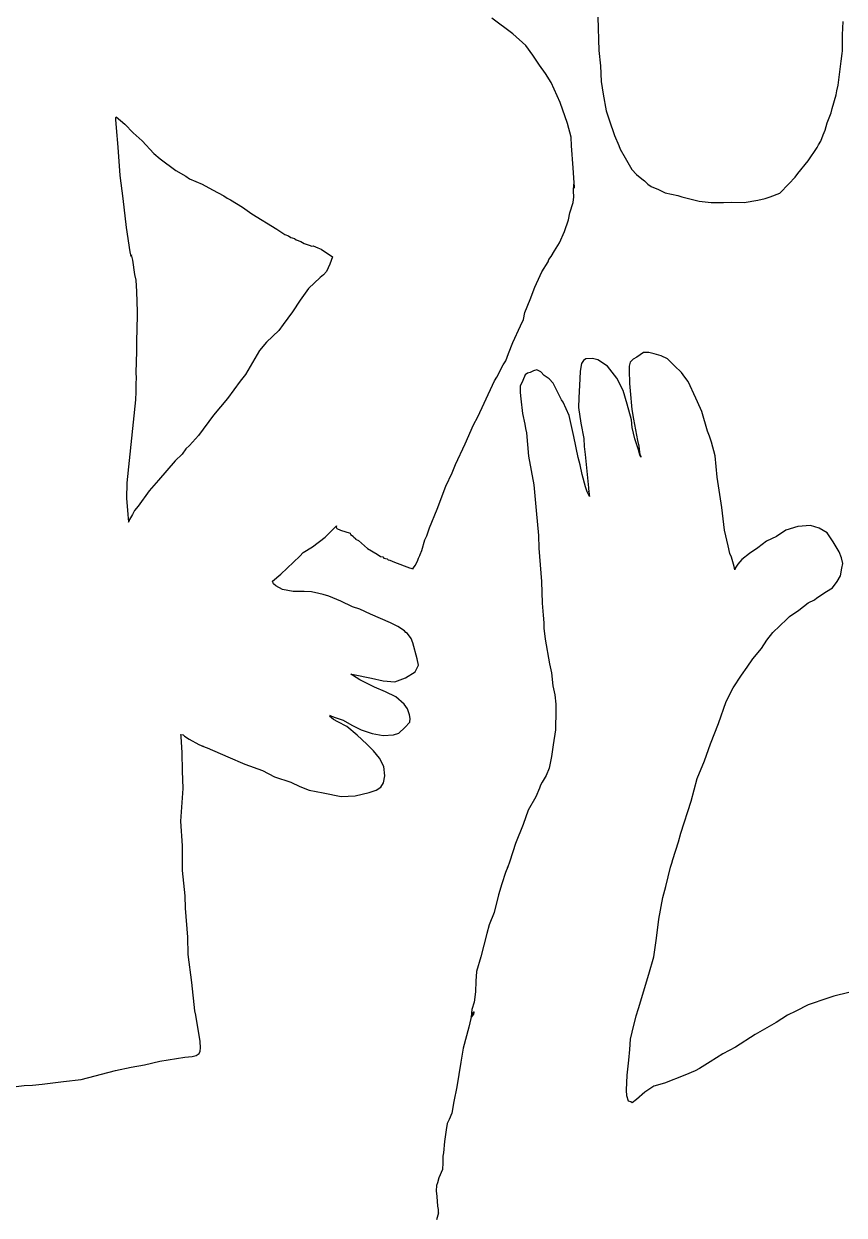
# Model space of a CAD drawing. Extents: x -2300 to 2026, y -6513 to 1502.
# Drawn here: x -2031.4 to -1922.6, y -2796.1 to -2638.1 of the extents above; entities that cross this region are included whole.
import ezdxf

# ---------------------------------------------------------------- set-up
doc = ezdxf.new("R2010")
doc.units = 0

msp = doc.modelspace()

# ---------------------------------------------------------------- linework, layer by layer
at = {"layer": 'Layer 1'}
for p, q in [((-1966.544662, -2639.472797), (-1969.316212, -2637.401647)), ((-1955.268969, -2637.275639), (-1955.127788, -2641.670669)), ((-1922.833055, -2639.600572), (-1922.730185, -2637.842472)), ((-1964.833132, -2641.026217), (-1966.544662, -2639.472797)), ((-1922.818239, -2641.728662), (-1922.833055, -2639.600572)), ((-1963.884865, -2642.296555), (-1964.833132, -2641.026217)), ((-1963.019152, -2643.622297), (-1963.884865, -2642.296555)), ((-1955.127788, -2641.670669), (-1954.92226, -2643.694829)), ((-1923.011066, -2643.082051), (-1922.895285, -2642.063941)), ((-1922.895285, -2642.063941), (-1922.818239, -2641.728662)), ((-1962.194237, -2644.738706), (-1963.019152, -2643.622297)), ((-1954.92226, -2643.694829), (-1954.832302, -2645.811489)), ((-1923.39651, -2646.285831), (-1923.011066, -2643.082051)), ((-1961.448382, -2645.903847), (-1962.194237, -2644.738706)), ((-1960.262343, -2648.587349), (-1961.448382, -2645.903847)), ((-1954.832302, -2645.811489), (-1954.562005, -2647.477089)), ((-1954.562005, -2647.477089), (-1954.189473, -2649.698099)), ((-1923.692207, -2647.558155), (-1923.602249, -2647.03788)), ((-1923.602249, -2647.03788), (-1923.39651, -2646.285831)), ((-1959.305692, -2651.360387), (-1960.262343, -2648.587349)), ((-1924.18052, -2649.350755), (-1923.692207, -2647.558155)), ((-2019.186531, -2650.600895), (-2019.132635, -2650.493289)), ((-2019.16375, -2650.811211), (-2019.186531, -2650.600895)), ((-2019.132635, -2650.493289), (-2019.128, -2650.48723)), ((-2019.128, -2650.48723), (-2019.13, -2650.49)), ((-2019.13, -2650.49), (-2017.974861, -2651.453292)), ((-1954.189473, -2649.698099), (-1953.791118, -2650.877929)), ((-1924.861662, -2651.259351), (-1924.322125, -2649.941091)), ((-1924.322125, -2649.941091), (-1924.18052, -2649.350755)), ((-2019.105754, -2651.925421), (-2019.16375, -2650.811211)), ((-2018.871016, -2654.502031), (-2019.105754, -2651.925421)), ((-2017.974861, -2651.453292), (-2016.8675, -2652.59692)), ((-1958.824787, -2653.177117), (-1959.305692, -2651.360387)), ((-1953.791118, -2650.877929), (-1953.071665, -2652.948019)), ((-1925.401622, -2652.867377), (-1925.144659, -2652.231321)), ((-1925.144659, -2652.231321), (-1924.861662, -2651.259351)), ((-2016.8675, -2652.59692), (-2015.69572, -2653.6779)), ((-2015.69572, -2653.6779), (-2014.13722, -2655.31768)), ((-1958.764673, -2654.307837), (-1958.824787, -2653.177117)), ((-1953.071665, -2652.948019), (-1952.505882, -2654.254849)), ((-1926.005717, -2654.174414), (-1925.697108, -2653.699859)), ((-1925.697108, -2653.699859), (-1925.401622, -2652.867377)), ((-2018.62887, -2658.232221), (-2018.871016, -2654.502031)), ((-2014.13722, -2655.31768), (-2013.285899, -2656.061898)), ((-1958.556605, -2657.234117), (-1958.764673, -2654.307837)), ((-1952.505882, -2654.254849), (-1952.325966, -2654.752687)), ((-1952.325966, -2654.752687), (-1951.657736, -2655.932297)), ((-1927.396684, -2656.322241), (-1926.17251, -2654.532976)), ((-1926.17251, -2654.532976), (-1926.005717, -2654.174414)), ((-2013.285899, -2656.061898), (-2011.228509, -2657.601978)), ((-1951.657736, -2655.932297), (-1950.771067, -2657.470687)), ((-1928.76881, -2658.002606), (-1927.396684, -2656.322241)), ((-2018.196436, -2661.309841), (-2018.62887, -2658.232221)), ((-2011.228509, -2657.601978), (-2009.899669, -2658.347889)), ((-2009.899669, -2658.347889), (-2009.397386, -2658.67703)), ((-1958.418387, -2659.228647), (-1958.556605, -2657.234117)), ((-1950.771067, -2657.470687), (-1950.155596, -2658.131985)), ((-1950.155596, -2658.131985), (-1949.447097, -2658.696447)), ((-1929.951176, -2659.355999), (-1929.116154, -2658.46552)), ((-1929.116154, -2658.46552), (-1928.76881, -2658.002606)), ((-2009.397386, -2658.67703), (-2007.724166, -2659.394154)), ((-2007.724166, -2659.394154), (-2006.357646, -2660.151283)), ((-2006.357646, -2660.151283), (-2004.856506, -2660.957095)), ((-1958.493106, -2660.311527), (-1958.454314, -2659.405896)), ((-1958.454314, -2659.405896), (-1958.428362, -2659.646022)), ((-1958.428362, -2659.646022), (-1958.416102, -2659.94818)), ((-1958.416102, -2659.94818), (-1958.418387, -2659.228647)), ((-1949.447097, -2658.696447), (-1949.074565, -2658.951293)), ((-1949.074565, -2658.951293), (-1948.629696, -2659.391982)), ((-1948.629696, -2659.391982), (-1948.187684, -2659.714561)), ((-1948.187684, -2659.714561), (-1947.211057, -2660.119266)), ((-1947.211057, -2660.119266), (-1946.363123, -2660.547043)), ((-1931.120626, -2660.593609), (-1929.951176, -2659.355999)), ((-2017.756594, -2665.146291), (-2018.196436, -2661.309841)), ((-2004.856506, -2660.957095), (-2004.428094, -2661.279886)), ((-2004.428094, -2661.279886), (-2003.960524, -2661.48118)), ((-2003.960524, -2661.48118), (-2002.384244, -2662.44172)), ((-1958.54327, -2661.853087), (-1958.474452, -2661.082146)), ((-1958.474452, -2661.082146), (-1958.493106, -2660.311527)), ((-1946.363123, -2660.547043), (-1944.679533, -2660.905605)), ((-1944.679533, -2660.905605), (-1944.152273, -2661.090601)), ((-1944.152273, -2661.090601), (-1941.851673, -2661.657654)), ((-1941.851673, -2661.657654), (-1940.242693, -2661.822674)), ((-1935.850093, -2661.83122), (-1934.050723, -2661.519013)), ((-1934.050723, -2661.519013), (-1933.073884, -2661.322164)), ((-1933.073884, -2661.322164), (-1932.443966, -2661.102666)), ((-1932.443966, -2661.102666), (-1931.120626, -2660.593609)), ((-2002.384244, -2662.44172), (-2001.161454, -2663.351037)), ((-1959.173611, -2664.132521), (-1959.002797, -2663.218547)), ((-1959.002797, -2663.218547), (-1958.54327, -2661.853087)), ((-1940.242693, -2661.822674), (-1938.626093, -2661.854503)), ((-1938.626093, -2661.854503), (-1937.495373, -2661.773435)), ((-1937.495373, -2661.773435), (-1935.850093, -2661.83122)), ((-2001.161454, -2663.351037), (-1997.828354, -2665.380277)), ((-1959.680234, -2665.686944), (-1959.173611, -2664.132521)), ((-2017.266376, -2668.397061), (-2017.756594, -2665.146291)), ((-1997.828354, -2665.380277), (-1996.778704, -2666.098036)), ((-1996.778704, -2666.098036), (-1996.279596, -2666.262289)), ((-1996.279596, -2666.262289), (-1995.994482, -2666.471627)), ((-1995.994482, -2666.471627), (-1995.788108, -2666.510362)), ((-1960.343701, -2667.177551), (-1959.680234, -2665.686944)), ((-1995.788108, -2666.510362), (-1995.482462, -2666.601378)), ((-1995.482462, -2666.601378), (-1995.276088, -2666.771346)), ((-1995.276088, -2666.771346), (-1994.674533, -2667.0209)), ((-1994.674533, -2667.0209), (-1994.216699, -2667.289504)), ((-1994.216699, -2667.289504), (-1993.430995, -2667.547313)), ((-1993.430995, -2667.547313), (-1993.21999, -2667.602373)), ((-1993.21999, -2667.602373), (-1993.00343, -2667.589647)), ((-1993.00343, -2667.589647), (-1992.399124, -2667.855499)), ((-1992.399124, -2667.855499), (-1991.936422, -2668.023985)), ((-1991.936422, -2668.023985), (-1990.444812, -2669.029825)), ((-1961.009602, -2668.223821), (-1960.343701, -2667.177551)), ((-2017.141777, -2668.99975), (-2017.266376, -2668.397061)), ((-2017.127847, -2668.777971), (-2017.145885, -2668.870267)), ((-2017.145885, -2668.870267), (-2017.141777, -2668.99975)), ((-2016.936812, -2669.492221), (-2017.127847, -2668.777971)), ((-2016.649158, -2671.368001), (-2016.936812, -2669.492221)), ((-1990.444812, -2669.029825), (-1990.801284, -2670.016454)), ((-1961.874893, -2669.709293), (-1961.75382, -2669.379306)), ((-1961.75382, -2669.379306), (-1961.455159, -2669.009102)), ((-1961.455159, -2669.009102), (-1961.009602, -2668.223821)), ((-1991.23094, -2670.966565), (-1991.637471, -2671.407227)), ((-1990.801284, -2670.016454), (-1991.23094, -2670.966565)), ((-1962.898509, -2671.512478), (-1962.709915, -2671.008713)), ((-1962.709915, -2671.008713), (-1961.874893, -2669.709293)), ((-2016.490197, -2672.138677), (-2016.649158, -2671.368001)), ((-2016.398757, -2673.644677), (-2016.490197, -2672.138677)), ((-1992.110201, -2671.793756), (-1993.656631, -2673.254676)), ((-1991.637471, -2671.407227), (-1992.110201, -2671.793756)), ((-1963.646537, -2673.048538), (-1962.898509, -2671.512478)), ((-2016.290966, -2676.329945), (-2016.398757, -2673.644677)), ((-1993.656631, -2673.254676), (-1994.761951, -2674.767508)), ((-1964.230523, -2674.711178), (-1963.646537, -2673.048538)), ((-1994.761951, -2674.767508), (-1995.773921, -2676.344156)), ((-1964.936852, -2676.422918), (-1964.230523, -2674.711178)), ((-2016.340337, -2679.016967), (-2016.290966, -2676.329945)), ((-1995.773921, -2676.344156), (-1996.999891, -2678.009756)), ((-1965.546873, -2678.17149), (-1965.141533, -2677.358058)), ((-1965.141533, -2677.358058), (-1964.936852, -2676.422918)), ((-2016.42077, -2679.786796), (-2016.340337, -2679.016967)), ((-1997.552339, -2678.809853), (-1999.196349, -2680.366652)), ((-1996.999891, -2678.009756), (-1997.552339, -2678.809853)), ((-1966.529638, -2680.41557), (-1965.546873, -2678.17149)), ((-2016.398122, -2681.599296), (-2016.42077, -2679.786796)), ((-1999.196349, -2680.366652), (-2000.113286, -2681.462872)), ((-1967.126113, -2681.84834), (-1966.529638, -2680.41557)), ((-2016.465432, -2684.380796), (-2016.398122, -2681.599296)), ((-2000.113286, -2681.462872), (-2001.070335, -2683.041212)), ((-1967.471129, -2682.835127), (-1967.126113, -2681.84834)), ((-1949.197651, -2681.741167), (-1950.123266, -2682.333832)), ((-1948.5, -2681.72), (-1949.197651, -2681.741167)), ((-1948.499397, -2681.727107), (-1948.5, -2681.72)), ((-1947.802381, -2681.895593), (-1948.499397, -2681.727107)), ((-1946.888991, -2682.157291), (-1947.802381, -2681.895593)), ((-1946.034971, -2682.569961), (-1946.888991, -2682.157291)), ((-2001.070335, -2683.041212), (-2001.998806, -2684.636382)), ((-1968.66556, -2685.008934), (-1967.820378, -2683.377204)), ((-1967.820378, -2683.377204), (-1967.471129, -2682.835127)), ((-1957.435478, -2683.179853), (-1957.614071, -2684.193838)), ((-1957.181158, -2682.781729), (-1957.435478, -2683.179853)), ((-1956.85046, -2682.570096), (-1957.181158, -2682.781729)), ((-1955.993188, -2682.52771), (-1956.85046, -2682.570096)), ((-1955.274794, -2682.67503), (-1955.993188, -2682.52771)), ((-1953.991254, -2683.531642), (-1955.274794, -2682.67503)), ((-1953.689418, -2683.930209), (-1953.991254, -2683.531642)), ((-1951.108942, -2683.515008), (-1951.109206, -2684.064627)), ((-1950.99406, -2682.993807), (-1951.108942, -2683.515008)), ((-1950.594699, -2682.608574), (-1950.99406, -2682.993807)), ((-1950.123266, -2682.333832), (-1950.594699, -2682.608574)), ((-1945.084802, -2683.47949), (-1946.034971, -2682.569961)), ((-1944.174215, -2684.394734), (-1945.084802, -2683.47949)), ((-2016.509035, -2685.838751), (-2016.422675, -2685.117605)), ((-2016.422675, -2685.117605), (-2016.465432, -2684.380796)), ((-2001.998806, -2684.636382), (-2002.70323, -2685.539349)), ((-1968.968825, -2685.492881), (-1968.66556, -2685.008934)), ((-1965.230926, -2685.448926), (-1965.564723, -2686.169225)), ((-1964.88972, -2684.683118), (-1965.230926, -2685.448926)), ((-1964.590266, -2684.46235), (-1964.88972, -2684.683118)), ((-1964.230804, -2684.376202), (-1964.590266, -2684.46235)), ((-1963.807604, -2684.171415), (-1964.230804, -2684.376202)), ((-1963.381388, -2684.017428), (-1963.807604, -2684.171415)), ((-1962.834309, -2684.307436), (-1963.381388, -2684.017428)), ((-1962.380418, -2684.770959), (-1962.834309, -2684.307436)), ((-1961.730097, -2685.219608), (-1962.380418, -2684.770959)), ((-1961.186618, -2685.789069), (-1961.730097, -2685.219608)), ((-1957.637407, -2685.220523), (-1957.782822, -2687.726863)), ((-1957.614071, -2684.193838), (-1957.637407, -2685.220523)), ((-1952.754701, -2685.106229), (-1953.689418, -2683.930209)), ((-1951.933064, -2686.76646), (-1952.754701, -2685.106229)), ((-1951.109206, -2684.064627), (-1951.088039, -2685.847277)), ((-1943.74538, -2684.977027), (-1944.174215, -2684.394734)), ((-1943.288393, -2685.5517), (-1943.74538, -2684.977027)), ((-2016.533376, -2687.987371), (-2016.491678, -2686.939491)), ((-2016.491678, -2686.939491), (-2016.509035, -2685.838751)), ((-2002.70323, -2685.539349), (-2004.37772, -2687.826609)), ((-1971.173802, -2690.245554), (-1969.242562, -2686.043344)), ((-1969.242562, -2686.043344), (-1968.968825, -2685.492881)), ((-1965.564723, -2686.169225), (-1965.585969, -2687.008402)), ((-1965.585969, -2687.008402), (-1965.462912, -2687.847735)), ((-1960.077068, -2688.011559), (-1961.186618, -2685.789069)), ((-1951.381621, -2688.552579), (-1951.933064, -2686.76646)), ((-1951.088039, -2685.847277), (-1950.979454, -2686.812686)), ((-1950.979454, -2686.812686), (-1950.777948, -2689.267376)), ((-1942.297373, -2687.77906), (-1943.288393, -2685.5517)), ((-2017.679126, -2699.016671), (-2016.533376, -2687.987371)), ((-2004.37772, -2687.826609), (-2006.24737, -2690.02413)), ((-1965.462912, -2687.847735), (-1965.275799, -2689.808825)), ((-1959.866249, -2688.325248), (-1960.077068, -2688.011559)), ((-1959.059167, -2690.067258), (-1959.866249, -2688.325248)), ((-1957.782822, -2687.726863), (-1957.855635, -2689.026493)), ((-1950.800174, -2690.656959), (-1951.381621, -2688.552579)), ((-1942.045702, -2688.251922), (-1942.297373, -2687.77906)), ((-1941.497275, -2689.566372), (-1942.045702, -2688.251922)), ((-2006.24737, -2690.02413), (-2008.23386, -2692.71589)), ((-1965.275799, -2689.808825), (-1964.947717, -2691.206245)), ((-1958.469042, -2692.863998), (-1959.059167, -2690.067258)), ((-1957.855635, -2689.026493), (-1957.516202, -2691.083409)), ((-1950.777948, -2689.267376), (-1950.548502, -2690.544146)), ((-1940.729986, -2692.145102), (-1941.497275, -2689.566372)), ((-1972.874753, -2693.839644), (-1971.780013, -2691.333514)), ((-1971.780013, -2691.333514), (-1971.173802, -2690.245554)), ((-1964.947717, -2691.206245), (-1964.857759, -2691.794253)), ((-1957.516202, -2691.083409), (-1957.132161, -2693.131753)), ((-1950.712967, -2691.677399), (-1950.800174, -2690.656959)), ((-1950.346732, -2693.171395), (-1950.712967, -2691.677399)), ((-1950.548502, -2690.544146), (-1950.016374, -2693.378776)), ((-2008.23386, -2692.71589), (-2009.41136, -2694.06166)), ((-1964.857759, -2691.794253), (-1964.716578, -2692.389669)), ((-1964.716578, -2692.389669), (-1964.479935, -2695.447189)), ((-1957.866429, -2695.662858), (-1958.469042, -2692.863998)), ((-1957.132161, -2693.131753), (-1957.073741, -2694.170823)), ((-1949.88874, -2694.639669), (-1950.346732, -2693.171395)), ((-1940.445719, -2692.82201), (-1940.729986, -2692.145102)), ((-1940.218813, -2693.618509), (-1940.445719, -2692.82201)), ((-2009.919782, -2694.509334), (-2010.397089, -2695.184125)), ((-2009.41136, -2694.06166), (-2009.919782, -2694.509334)), ((-1974.159993, -2696.570134), (-1972.874753, -2693.839644)), ((-1957.073741, -2694.170823), (-1956.959018, -2695.265983)), ((-1950.016374, -2693.378776), (-1949.84937, -2694.142467)), ((-1949.700569, -2695.348115), (-1949.88874, -2694.639669)), ((-1949.84937, -2694.142467), (-1949.689774, -2695.279747)), ((-1939.7305, -2695.403909), (-1940.218813, -2693.618509)), ((-2011.324821, -2696.067406), (-2013.524881, -2698.671537)), ((-2010.397089, -2695.184125), (-2011.324821, -2696.067406)), ((-1964.479935, -2695.447189), (-1963.780379, -2699.291469)), ((-1957.601423, -2696.629113), (-1957.866429, -2695.662858)), ((-1956.959018, -2695.265983), (-1956.530606, -2699.676463)), ((-1949.636011, -2695.522316), (-1949.700569, -2695.348115)), ((-1949.689774, -2695.279747), (-1949.585106, -2695.499535)), ((-1949.560473, -2695.580289), (-1949.636011, -2695.522316)), ((-1949.585106, -2695.499535), (-1949.560473, -2695.580289)), ((-1939.438613, -2698.271349), (-1939.7305, -2695.403909)), ((-1975.40734, -2699.443504), (-1974.595178, -2697.700854)), ((-1974.595178, -2697.700854), (-1974.159993, -2696.570134)), ((-1957.370284, -2697.894243), (-1957.601423, -2696.629113)), ((-1956.887686, -2699.550313), (-1957.370284, -2697.894243)), ((-2017.70524, -2701.081981), (-2017.679126, -2699.016671)), ((-2013.524881, -2698.671537), (-2014.766941, -2700.075517)), ((-1976.55626, -2702.501864), (-1975.40734, -2699.443504)), ((-1963.780379, -2699.291469), (-1963.439173, -2702.681509)), ((-1956.676391, -2700.212719), (-1956.887686, -2699.550313)), ((-1938.843832, -2702.286019), (-1939.438613, -2698.271349)), ((-2017.548951, -2703.141411), (-2017.70524, -2701.081981)), ((-2014.766941, -2700.075517), (-2016.237811, -2702.104547)), ((-1956.393658, -2700.798293), (-1956.676391, -2700.212719)), ((-1956.530606, -2699.676463), (-1956.451919, -2700.243334)), ((-1956.45737, -2700.190626), (-1956.474885, -2700.09827)), ((-1956.474885, -2700.09827), (-1956.432393, -2700.546199)), ((-1956.451919, -2700.243334), (-1956.45737, -2700.190626)), ((-1956.432393, -2700.546199), (-1956.393658, -2700.798293)), ((-2016.69247, -2702.677315), (-2016.952184, -2703.206903)), ((-2016.237811, -2702.104547), (-2016.69247, -2702.677315)), ((-1977.58369, -2704.966084), (-1976.55626, -2702.501864)), ((-1963.439173, -2702.681509), (-1963.134797, -2705.971649)), ((-1938.467067, -2705.283419), (-1938.843832, -2702.286019)), ((-2017.500268, -2703.778314), (-2017.548951, -2703.141411)), ((-2017.467883, -2704.147883), (-2017.500268, -2703.778314)), ((-2017.499422, -2704.203128), (-2017.470212, -2704.148095)), ((-2017.47, -2704.15), (-2017.499422, -2704.203128)), ((-2017.470212, -2704.148095), (-2017.47, -2704.15)), ((-2017.47, -2704.15), (-2017.467883, -2704.147883)), ((-2017.462117, -2704.152117), (-2017.47, -2704.15)), ((-2017.355831, -2703.888044), (-2017.465897, -2704.14416)), ((-2017.465897, -2704.14416), (-2017.46, -2704.15)), ((-2017.46, -2704.15), (-2017.462117, -2704.152117)), ((-2016.952184, -2703.206903), (-2017.355831, -2703.888044)), ((-1991.40659, -2706.223247), (-1989.923602, -2704.703191)), ((-1989.923602, -2704.703191), (-1989.971208, -2704.897242)), ((-1989.971208, -2704.897242), (-1989.872889, -2705.049817)), ((-1989.872889, -2705.049817), (-1989.374701, -2705.271488)), ((-1989.374701, -2705.271488), (-1988.125712, -2705.667541)), ((-1988.125712, -2705.667541), (-1988.047819, -2705.83899)), ((-1988.047819, -2705.83899), (-1987.704285, -2706.073516)), ((-1977.933574, -2706.052564), (-1977.58369, -2704.966084)), ((-1963.134797, -2705.971649), (-1963.085691, -2707.653759)), ((-1937.970922, -2707.351399), (-1938.467067, -2705.283419)), ((-1930.360046, -2705.264155), (-1931.596596, -2706.100871)), ((-1928.7572, -2704.78116), (-1930.360046, -2705.264155)), ((-1927.077526, -2704.653922), (-1928.7572, -2704.78116)), ((-1925.90696, -2705.027141), (-1927.077526, -2704.653922)), ((-1924.866886, -2705.655312), (-1925.90696, -2705.027141)), ((-1924.071657, -2706.809742), (-1924.866886, -2705.655312)), ((-1994.324562, -2708.262992), (-1993.088012, -2707.503111)), ((-1993.088012, -2707.503111), (-1991.40659, -2706.223247)), ((-1987.704285, -2706.073516), (-1987.654597, -2706.150404)), ((-1987.654597, -2706.150404), (-1987.629356, -2706.228244)), ((-1987.629356, -2706.228244), (-1987.40499, -2706.396307)), ((-1987.40499, -2706.396307), (-1987.413456, -2706.463193)), ((-1987.413456, -2706.463193), (-1987.023144, -2706.641839)), ((-1987.023144, -2706.641839), (-1985.795274, -2707.731919)), ((-1978.613234, -2707.959037), (-1978.19477, -2706.566277)), ((-1978.19477, -2706.566277), (-1977.933574, -2706.052564)), ((-1937.752906, -2708.368879), (-1937.970922, -2707.351399)), ((-1932.909776, -2706.761692), (-1934.073516, -2707.633544)), ((-1931.596596, -2706.100871), (-1932.909776, -2706.761692)), ((-1923.265637, -2708.17324), (-1924.071657, -2706.809742)), ((-1997.318362, -2711.105667), (-1994.776892, -2708.719767)), ((-1994.776892, -2708.719767), (-1994.324562, -2708.262992)), ((-1985.795274, -2707.731919), (-1984.525064, -2708.453488)), ((-1984.525064, -2708.453488), (-1984.099404, -2708.759345)), ((-1984.099404, -2708.759345), (-1983.759892, -2708.829619)), ((-1983.759892, -2708.829619), (-1983.647709, -2708.979479)), ((-1983.647709, -2708.979479), (-1983.191992, -2709.099917)), ((-1983.191992, -2709.099917), (-1983.064357, -2709.231362)), ((-1979.118058, -2709.26417), (-1979.064295, -2708.976516)), ((-1979.064295, -2708.976516), (-1978.869139, -2708.653725)), ((-1978.869139, -2708.653725), (-1978.852205, -2708.502384)), ((-1978.852205, -2708.502384), (-1978.613234, -2707.959037)), ((-1963.085691, -2707.653759), (-1962.72607, -2712.088159)), ((-1937.530657, -2708.860367), (-1937.752906, -2708.368879)), ((-1937.21591, -2710.091837), (-1937.530657, -2708.860367)), ((-1935.165077, -2708.358262), (-1936.188696, -2709.175534)), ((-1934.073516, -2707.633544), (-1935.165077, -2708.358262)), ((-1922.942893, -2708.954645), (-1923.265637, -2708.17324)), ((-1922.790447, -2709.679932), (-1922.942893, -2708.954645)), ((-1983.064357, -2709.231362), (-1982.859253, -2709.253375)), ((-1982.859253, -2709.253375), (-1982.21727, -2709.530446)), ((-1982.21727, -2709.530446), (-1980.22761, -2710.287575)), ((-1980.22761, -2710.287575), (-1979.750727, -2710.421983)), ((-1979.750727, -2710.421983), (-1979.746494, -2710.321653)), ((-1979.746494, -2710.321653), (-1979.433652, -2709.916948)), ((-1979.433652, -2709.916948), (-1979.118058, -2709.26417)), ((-1937.100764, -2710.519614), (-1937.21591, -2710.091837)), ((-1937.068591, -2710.314086), (-1937.100764, -2710.519614)), ((-1936.727174, -2709.793599), (-1937.068591, -2710.314086)), ((-1936.188696, -2709.175534), (-1936.727174, -2709.793599)), ((-1923.080006, -2711.343842), (-1922.903265, -2710.306252)), ((-1922.903265, -2710.306252), (-1922.790447, -2709.679932)), ((-1998.420932, -2712.045887), (-1997.318362, -2711.105667)), ((-1998.263083, -2712.399395), (-1998.420932, -2712.045887)), ((-1962.72607, -2712.088159), (-1962.652622, -2714.944799)), ((-1924.144898, -2712.909747), (-1923.53149, -2712.06901)), ((-1923.53149, -2712.06901), (-1923.080006, -2711.343842)), ((-1997.97347, -2712.646383), (-1998.263083, -2712.399395)), ((-1997.100983, -2713.1402), (-1997.97347, -2712.646383)), ((-1995.675837, -2713.422774), (-1997.100983, -2713.1402)), ((-1994.222113, -2713.414519), (-1995.675837, -2713.422774)), ((-1993.223051, -2713.470822), (-1994.222113, -2713.414519)), ((-1992.258913, -2713.69667), (-1993.223051, -2713.470822)), ((-1991.679451, -2713.796973), (-1992.258913, -2713.69667)), ((-1990.932823, -2714.013957), (-1991.679451, -2713.796973)), ((-1926.252244, -2714.242396), (-1924.965104, -2713.413512)), ((-1924.965104, -2713.413512), (-1924.144898, -2712.909747)), ((-1989.338738, -2714.691553), (-1990.932823, -2714.013957)), ((-1987.787043, -2715.458367), (-1989.338738, -2714.691553)), ((-1986.848093, -2715.761684), (-1987.787043, -2715.458367)), ((-1962.652622, -2714.944799), (-1962.503397, -2716.571449)), ((-1928.642372, -2715.882172), (-1927.400532, -2714.929252)), ((-1927.400532, -2714.929252), (-1926.56551, -2714.497665)), ((-1926.56551, -2714.497665), (-1926.252244, -2714.242396)), ((-1985.422103, -2716.412345), (-1986.848093, -2715.761684)), ((-1982.752783, -2717.589415), (-1985.422103, -2716.412345)), ((-1962.503397, -2716.571449), (-1962.439685, -2717.576649)), ((-1930.209758, -2717.088245), (-1929.866012, -2716.720793)), ((-1929.866012, -2716.720793), (-1928.642372, -2715.882172)), ((-1981.7787, -2718.052227), (-1982.752783, -2717.589415)), ((-1980.892243, -2718.611555), (-1981.7787, -2718.052227)), ((-1980.733705, -2718.838038), (-1980.892243, -2718.611555)), ((-1962.439685, -2717.576649), (-1962.429102, -2718.25779)), ((-1962.429102, -2718.25779), (-1962.254054, -2719.71342)), ((-1932.047868, -2718.861375), (-1930.209758, -2717.088245)), ((-1980.531776, -2718.975833), (-1980.733705, -2718.838038)), ((-1980.022296, -2719.633903), (-1980.531776, -2718.975833)), ((-1979.813382, -2720.233129), (-1980.022296, -2719.633903)), ((-1962.254054, -2719.71342), (-1961.688059, -2722.99742)), ((-1933.584778, -2720.950515), (-1932.842835, -2719.88499)), ((-1932.842835, -2719.88499), (-1932.047868, -2718.861375)), ((-1979.220717, -2722.332009), (-1979.813382, -2720.233129)), ((-1934.737088, -2722.327195), (-1933.584778, -2720.950515)), ((-1979.485934, -2724.051161), (-1979.036144, -2723.16555)), ((-1979.036144, -2723.16555), (-1979.220717, -2722.332009)), ((-1961.688059, -2722.99742), (-1961.404427, -2724.17788)), ((-1935.473897, -2723.464685), (-1934.737088, -2722.327195)), ((-1987.805249, -2724.503919), (-1988.045278, -2724.354271)), ((-1988.045278, -2724.354271), (-1987.91722, -2724.354271)), ((-1987.91722, -2724.354271), (-1987.652214, -2724.417771)), ((-1986.822907, -2725.13172), (-1987.805249, -2724.503919)), ((-1987.652214, -2724.417771), (-1985.273514, -2724.924711)), ((-1985.273514, -2724.924711), (-1983.752613, -2725.267795)), ((-1982.206474, -2725.371961), (-1980.767226, -2724.874836)), ((-1980.767226, -2724.874836), (-1979.485934, -2724.051161)), ((-1961.404427, -2724.17788), (-1961.248429, -2725.92285)), ((-1937.341528, -2726.199759), (-1936.238858, -2724.527675)), ((-1936.238858, -2724.527675), (-1935.473897, -2723.464685)), ((-1984.876637, -2726.108982), (-1986.822907, -2725.13172)), ((-1983.426852, -2726.709753), (-1984.876637, -2726.108982)), ((-1983.752613, -2725.267795), (-1982.206474, -2725.371961)), ((-1961.248429, -2725.92285), (-1960.992101, -2727.11051)), ((-1938.261958, -2727.980585), (-1937.341528, -2726.199759)), ((-1982.051978, -2727.388348), (-1983.426852, -2726.709753)), ((-1980.935589, -2728.341341), (-1982.051978, -2727.388348)), ((-1960.992101, -2727.11051), (-1960.832928, -2728.34135)), ((-1939.269068, -2730.925075), (-1938.261958, -2727.980585)), ((-1980.531693, -2728.982165), (-1980.935589, -2728.341341)), ((-1980.261257, -2729.765302), (-1980.531693, -2728.982165)), ((-1960.841394, -2729.147586), (-1960.899179, -2731.760816)), ((-1960.832928, -2728.34135), (-1960.841394, -2729.147586)), ((-1990.336217, -2730.381779), (-1990.840538, -2729.963417)), ((-1990.840538, -2729.963417), (-1990.539553, -2730.001676)), ((-1990.733433, -2729.904521), (-1990.790472, -2729.876502)), ((-1990.790472, -2729.876502), (-1990.078964, -2730.122166)), ((-1990.539553, -2730.001676), (-1990.733433, -2729.904521)), ((-1989.735082, -2730.701736), (-1990.336217, -2730.381779)), ((-1990.078964, -2730.122166), (-1989.021054, -2730.491947)), ((-1988.541208, -2731.335437), (-1989.735082, -2730.701736)), ((-1989.021054, -2730.491947), (-1987.871924, -2731.13012)), ((-1987.871924, -2731.13012), (-1986.636884, -2731.734658)), ((-1980.879534, -2731.448682), (-1980.203261, -2730.747221)), ((-1980.162568, -2730.258088), (-1980.261257, -2729.765302)), ((-1980.203261, -2730.747221), (-1980.162568, -2730.258088)), ((-1940.325918, -2733.604975), (-1939.269068, -2730.925075)), ((-2010.535424, -2732.645645), (-2010.572466, -2732.370056)), ((-2010.572466, -2732.370056), (-2010.235282, -2732.423396)), ((-2010.377309, -2734.786015), (-2010.535424, -2732.645645)), ((-2010.235282, -2732.423396), (-2010.085211, -2732.58532)), ((-2010.085211, -2732.58532), (-2009.463548, -2732.980712)), ((-1987.199908, -2732.469782), (-1988.541208, -2731.335437)), ((-1985.918458, -2733.674137), (-1987.199908, -2732.469782)), ((-1986.636884, -2731.734658), (-1985.204876, -2732.237715)), ((-1985.204876, -2732.237715), (-1983.733738, -2732.510825)), ((-1983.733738, -2732.510825), (-1982.381304, -2732.42552)), ((-1982.381304, -2732.42552), (-1981.677303, -2732.199461)), ((-1981.677303, -2732.199461), (-1980.879534, -2731.448682)), ((-1960.899179, -2731.760816), (-1961.192336, -2733.728676)), ((-2009.463548, -2732.980712), (-2008.191228, -2733.717733)), ((-2008.191228, -2733.717733), (-2007.570274, -2733.986073)), ((-2007.615256, -2733.962154), (-2007.673217, -2733.919424)), ((-2007.673217, -2733.919424), (-2007.091198, -2734.131328)), ((-2007.570274, -2733.986073), (-2007.615256, -2733.962154)), ((-2007.091198, -2734.131328), (-2004.342718, -2735.347988)), ((-1985.021647, -2734.538709), (-1985.918458, -2733.674137)), ((-1961.192336, -2733.728676), (-1961.405061, -2735.294582)), ((-1941.122205, -2735.868535), (-1940.325918, -2733.604975)), ((-2010.346618, -2737.207895), (-2010.377309, -2734.786015)), ((-2004.342718, -2735.347988), (-2002.088048, -2736.300697)), ((-1984.205285, -2735.512957), (-1985.021647, -2734.538709)), ((-1983.643001, -2736.609403), (-1984.205285, -2735.512957)), ((-1961.405061, -2735.294582), (-1961.718749, -2736.842076)), ((-1942.086979, -2738.211045), (-1941.122205, -2735.868535)), ((-2010.274863, -2739.525215), (-2010.346618, -2737.207895)), ((-2002.088048, -2736.300697), (-1999.718238, -2737.155616)), ((-1999.718238, -2737.155616), (-1998.140688, -2737.984077)), ((-1983.508428, -2737.840567), (-1983.643001, -2736.609403)), ((-1961.718749, -2736.842076), (-1962.122449, -2737.803991)), ((-1998.140688, -2737.984077), (-1995.990378, -2738.703106)), ((-1995.990378, -2738.703106), (-1994.766313, -2739.250738)), ((-1984.044974, -2739.367814), (-1983.690748, -2738.790056)), ((-1983.690748, -2738.790056), (-1983.508428, -2737.840567)), ((-1962.87635, -2739.084891), (-1963.005466, -2739.497851)), ((-1962.648386, -2738.710666), (-1962.87635, -2739.084891)), ((-1962.122449, -2737.803991), (-1962.648386, -2738.710666)), ((-1942.918403, -2741.195325), (-1942.086979, -2738.211045)), ((-2010.435941, -2742.022235), (-2010.274863, -2739.525215)), ((-1994.766313, -2739.250738), (-1993.535898, -2739.777096)), ((-1993.535898, -2739.777096), (-1991.694828, -2740.108353)), ((-1991.694828, -2740.108353), (-1989.302788, -2740.580157)), ((-1989.302788, -2740.580157), (-1987.434994, -2740.497263)), ((-1987.434994, -2740.497263), (-1985.611968, -2740.069407)), ((-1985.611968, -2740.069407), (-1984.656813, -2739.739159)), ((-1984.656813, -2739.739159), (-1984.044974, -2739.367814)), ((-1963.510924, -2740.647621), (-1964.504273, -2742.424131)), ((-1963.005466, -2739.497851), (-1963.510924, -2740.647621)), ((-2010.552992, -2743.886585), (-2010.435941, -2742.022235)), ((-1944.286823, -2745.452985), (-1942.918403, -2741.195325)), ((-2010.335188, -2747.157675), (-2010.552992, -2743.886585)), ((-1964.504273, -2742.424131), (-1965.151124, -2744.313041)), ((-1965.151124, -2744.313041), (-1966.193584, -2746.819171)), ((-1944.558179, -2746.604875), (-1944.286823, -2745.452985)), ((-1966.193584, -2746.819171), (-1966.940765, -2749.183901)), ((-1945.325468, -2748.931715), (-1944.558179, -2746.604875)), ((-2010.339421, -2750.409075), (-2010.335188, -2747.157675)), ((-1967.222674, -2749.925362), (-1967.512263, -2750.674881)), ((-1966.940765, -2749.183901), (-1967.232854, -2750.051288)), ((-1967.232854, -2750.051288), (-1967.228181, -2750.00797)), ((-1967.228181, -2750.00797), (-1967.222674, -2749.925362)), ((-1946.261878, -2752.507815), (-1945.653127, -2749.945595)), ((-1945.653127, -2749.945595), (-1945.440191, -2749.417065)), ((-1945.440191, -2749.417065), (-1945.325468, -2748.931715)), ((-2010.000544, -2753.763555), (-2010.339421, -2750.409075)), ((-1967.512263, -2750.674881), (-1967.98195, -2752.182151)), ((-1967.98195, -2752.182151), (-1968.43428, -2753.656621)), ((-1946.652613, -2754.003875), (-1946.261878, -2752.507815)), ((-2009.93006, -2755.388305), (-2010.000544, -2753.763555)), ((-1968.43428, -2753.656621), (-1969.003662, -2755.967591)), ((-1947.202945, -2756.856285), (-1946.652613, -2754.003875)), ((-2009.632034, -2759.259675), (-2009.93006, -2755.388305)), ((-1969.003662, -2755.967591), (-1969.667658, -2757.631501)), ((-1969.667658, -2757.631501), (-1969.986004, -2758.752481)), ((-1947.483244, -2759.36918), (-1947.202945, -2756.856285)), ((-2009.580175, -2761.563445), (-2009.632034, -2759.259675)), ((-1969.986004, -2758.752481), (-1970.767898, -2761.837941)), ((-1947.857205, -2761.870015), (-1947.483244, -2759.36918)), ((-2009.104985, -2765.245375), (-2009.580175, -2761.563445)), ((-1970.767898, -2761.837941), (-1971.361621, -2763.805381)), ((-1948.490298, -2764.170615), (-1947.857205, -2761.870015)), ((-1971.361621, -2763.805381), (-1971.445864, -2765.091461)), ((-1949.874598, -2768.695395), (-1948.490298, -2764.170615)), ((-2008.729701, -2769.007945), (-2009.104985, -2765.245375)), ((-1971.445864, -2765.091461), (-1971.498728, -2766.484328)), ((-1971.498728, -2766.484328), (-1971.684623, -2767.863861)), ((-1924.765499, -2767.344118), (-1927.386139, -2768.210044)), ((-1923.968788, -2767.071281), (-1924.765499, -2767.344118)), ((-1921.995218, -2766.595244), (-1923.968788, -2767.071281)), ((-2008.561427, -2769.579655), (-2008.729701, -2769.007945)), ((-1971.982755, -2768.851654), (-1972.075782, -2769.863261)), ((-1971.988999, -2769.488612), (-1971.687163, -2769.137881)), ((-1971.684623, -2767.863861), (-1971.982755, -2768.851654)), ((-1971.687163, -2769.137881), (-1971.730555, -2769.248371)), ((-1950.195484, -2769.663767), (-1949.874598, -2768.695395)), ((-1929.026759, -2769.053956), (-1930.135889, -2769.571268)), ((-1927.386139, -2768.210044), (-1929.026759, -2769.053956)), ((-2007.998819, -2773.101985), (-2008.561427, -2769.579655)), ((-1972.115151, -2770.042542), (-1972.382697, -2771.171782)), ((-1972.075782, -2769.870034), (-1972.115151, -2770.042542)), ((-1972.075782, -2769.863261), (-1972.094832, -2769.895434)), ((-1972.094832, -2769.895434), (-1972.075782, -2769.870034)), ((-1971.753415, -2769.457074), (-1972.075782, -2769.870034)), ((-1972.075782, -2769.870034), (-1971.988999, -2769.488612)), ((-1971.730555, -2769.248371), (-1971.753415, -2769.457074)), ((-1950.730787, -2771.839267), (-1950.195484, -2769.663767)), ((-1931.639989, -2770.541757), (-1934.403709, -2772.158247)), ((-1930.135889, -2769.571268), (-1931.639989, -2770.541757)), ((-1972.382697, -2771.171782), (-1973.11612, -2773.948412)), ((-1950.939066, -2772.755146), (-1950.730787, -2771.839267)), ((-1934.403709, -2772.158247), (-1937.007199, -2773.834637)), ((-2007.938045, -2773.93116), (-2007.998819, -2773.101985)), ((-1951.028601, -2774.157646), (-1950.939066, -2772.755146)), ((-1937.007199, -2773.834637), (-1938.678939, -2774.708394)), ((-2013.33809, -2775.680922), (-2010.03356, -2775.156202)), ((-2010.03356, -2775.156202), (-2009.047249, -2775.066297)), ((-2009.047249, -2775.066297), (-2008.536831, -2774.943022)), ((-2008.536831, -2774.943022), (-2008.1527, -2774.690325)), ((-2008.1527, -2774.690325), (-2007.987241, -2774.350023)), ((-2007.987241, -2774.350023), (-2007.938045, -2773.93116)), ((-1973.11612, -2773.948412), (-1973.458596, -2775.803032)), ((-1951.183117, -2775.561626), (-1951.028601, -2774.157646)), ((-1938.678939, -2774.708394), (-1940.355759, -2775.780694)), ((-2023.77746, -2778.101532), (-2019.23765, -2776.949012)), ((-2019.23765, -2776.949012), (-2017.13771, -2776.470012)), ((-2017.13771, -2776.470012), (-2015.36289, -2776.166695)), ((-2015.36289, -2776.166695), (-2013.33809, -2775.680922)), ((-1973.458596, -2775.803032), (-1973.946486, -2779.086602)), ((-1951.393804, -2777.541762), (-1951.183117, -2775.561626)), ((-1942.353036, -2776.990366), (-1943.715746, -2777.549588)), ((-1941.791909, -2776.644715), (-1942.353036, -2776.990366)), ((-1940.355759, -2775.780694), (-1941.791909, -2776.644715)), ((-2028.95227, -2778.761295), (-2026.106, -2778.380296)), ((-2026.106, -2778.380296), (-2023.77746, -2778.101532)), ((-1951.479238, -2779.530786), (-1951.393804, -2777.541762)), ((-1946.416396, -2778.602208), (-1947.848316, -2779.022365)), ((-1943.715746, -2777.549588), (-1946.416396, -2778.602208)), ((-2032.41893, -2779.027148), (-2031.31594, -2778.912213)), ((-2031.31594, -2778.912213), (-2030.223878, -2778.885093)), ((-2030.223878, -2778.885093), (-2028.95227, -2778.761295)), ((-1973.946486, -2779.086602), (-1974.370241, -2781.045572)), ((-1951.414653, -2780.279265), (-1951.479238, -2779.530786)), ((-1949.052326, -2779.803888), (-1950.125846, -2780.773055)), ((-1947.848316, -2779.022365), (-1949.052326, -2779.803888)), ((-1974.370241, -2781.045572), (-1974.65091, -2782.593702)), ((-1951.211481, -2780.977736), (-1951.414653, -2780.279265)), ((-1950.900967, -2781.073409), (-1951.211481, -2780.977736)), ((-1950.741159, -2781.215437), (-1950.900967, -2781.073409)), ((-1950.125846, -2780.773055), (-1950.741159, -2781.215437)), ((-1974.65091, -2782.593702), (-1975.004816, -2783.440154)), ((-1975.370152, -2784.788043), (-1975.613145, -2786.341883)), ((-1975.255429, -2783.962757), (-1975.370152, -2784.788043)), ((-1975.004816, -2783.440154), (-1975.255429, -2783.962757)), ((-1975.613145, -2786.341883), (-1975.747976, -2787.866303)), ((-1975.747976, -2787.866303), (-1975.8119, -2788.27757)), ((-1975.804782, -2789.170693), (-1975.869896, -2790.05937)), ((-1975.8119, -2788.27757), (-1975.804782, -2789.170693)), ((-1976.355034, -2791.16638), (-1976.522462, -2791.818946)), ((-1975.869896, -2790.05937), (-1976.355034, -2791.16638)), ((-1976.653695, -2792.16121), (-1976.71275, -2792.901935)), ((-1976.522462, -2791.818946), (-1976.653695, -2792.16121)), ((-1976.71275, -2792.901935), (-1976.61242, -2793.64266)), ((-1976.61242, -2793.64266), (-1976.511667, -2794.91139)), ((-1976.383397, -2795.812876), (-1976.671263, -2796.711398)), ((-1976.511667, -2794.91139), (-1976.436737, -2795.344459)), ((-1976.436737, -2795.344459), (-1976.455787, -2795.802293)), ((-1976.455787, -2795.802293), (-1976.383397, -2795.812876))]:
    msp.add_line(p, q, dxfattribs=at)

doc.saveas('drawing.dxf')
